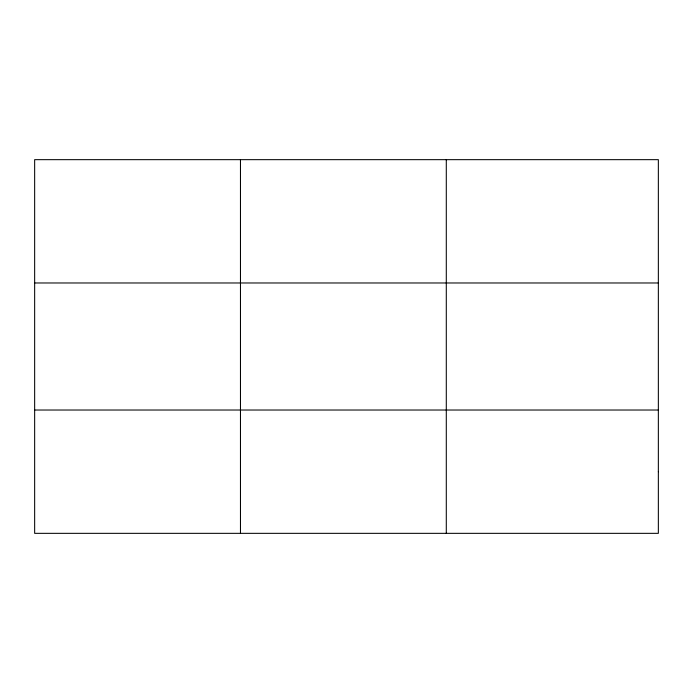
<?xml version="1.0" encoding="UTF-8"?>
<svg xmlns="http://www.w3.org/2000/svg" width="693" height="693" viewBox="0 0 693 693"><rect width="100%" height="100%" fill="white"/><g stroke="black" fill="none" stroke-linecap="round" stroke-linejoin="round"><path stroke-width="1.04" d="M240.471 533.341L240.471 159.659M446.292 533.341L446.292 159.659M34.65 282.978L658.35 282.978M34.65 410.022L658.35 410.022M658.35 471.682L658.35 533.341L34.65 533.341L34.65 159.659L658.35 159.659L658.35 471.682"/></g></svg>
